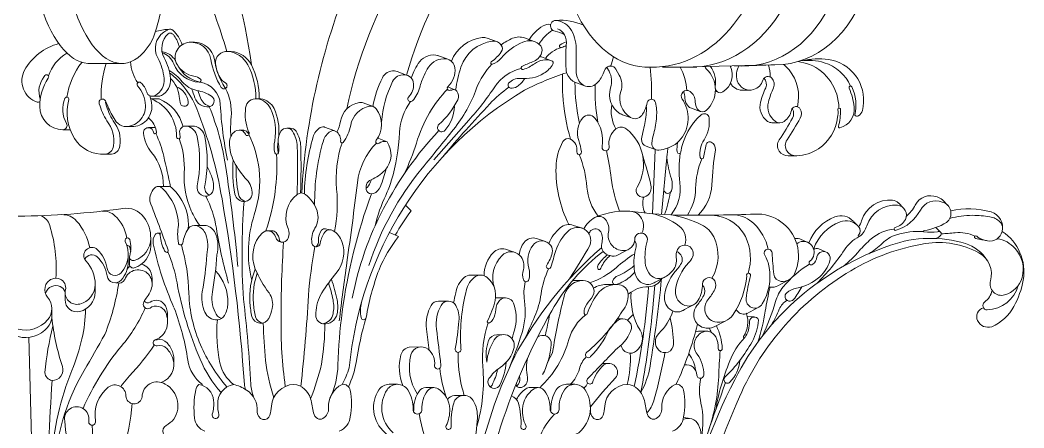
# Model space of a CAD drawing. Header units: millimetres. Extents: x 542654 to 551203, y 315718 to 321804.
# Drawn here: x 543267.9 to 543580.4, y 318039.3 to 318166.3 of the extents above; entities that cross this region are included whole.
import ezdxf

# ---------------------------------------------------------------- set-up
doc = ezdxf.new("R2010")
doc.units = ezdxf.units.MM
doc.layers.add('cad-block.com', color=250, linetype='Continuous')

msp = doc.modelspace()

# ---------------------------------------------------------------- linework, layer by layer
at = {"layer": 'cad-block.com', "color": 18, "lineweight": 15, "true_color": 0x000000}
for points in [[(543355.54, 318112.44, -0.085316), (543370.67, 318178.98, -0.058579), (543386.85, 318209.46, -0.066991), (543404.61, 318228.97, -0.040119), (543416.63, 318237.52, -0.167171), (543465.01, 318247.66, -0.006089), (543465.98, 318247.53, -0.006089)], [(543369.63, 318138.61, -0.088119), (543387.13, 318182.99, -0.134951), (543425.54, 318218.86, -0.138478), (543460.35, 318226.2, -0.934694)], [(543339.86, 318152.29, 0.077457), (543326.8, 318197.68, 0.151197), (543304.22, 318222.71, 0.172709)], [(543388.18, 318149.15, -0.08893), (543407.68, 318189.45, -0.152275), (543443.78, 318216.09, -6.807226)], [(543332.24, 318156.52, 0.029529), (543324.2, 318178.63, 0.074731), (543306.86, 318206.57, -363.288715)], [(543309.18, 318160.38, 0.060997), (543312.73, 318175.39, 0.060997)], [(543426.23, 318159.97, -0.124713), (543430.73, 318164.46, -0.175952), (543433.08, 318164.91, -0.175952)], [(543434.75, 318166.17, 0.286436), (543433.18, 318165.17, 0.497185), (543434.43, 318162.76, -0.092795), (543437.33, 318161.69, 6.529241)], [(543434.75, 318166.17, -0.129309), (543443.25, 318164.63, -0.598447)], [(543471.78, 318127.53, -0.1069), (543466.78, 318125.78, -0.487914), (543464.58, 318127.98, -0.032986), (543465.14, 318130.92, 0.043044), (543466.03, 318136.14, 0.07646), (543465.71, 318140.59, 0.798654), (543463.16, 318140.59, -0.050083), (543462.32, 318138.09, -0.060853), (543461.4, 318136.57, -0.37667), (543457.95, 318135.92, -0.351961), (543454.92, 318144.02, 0.211288), (543454.42, 318149.15), (543453.38, 318150.99, 0.584007), (543450.07, 318150.99, 0.033602), (543449.16, 318149.08, -0.137329), (543446.97, 318146.22, -0.334503), (543442.97, 318146.22, -0.222423), (543441.04, 318149.87, -0.02488), (543441.04, 318156.59, 0.140606), (543439.53, 318163.03, 0.244646), (543434.75, 318166.17)], [(543294.88, 318134.86, -0.062288), (543292.52, 318140.22, -0.922364), (543294.43, 318141.14, -0.006266), (543295.39, 318138.89, 0.043944), (543297.81, 318134.59, 0.13037), (543300.26, 318133.1, 0.445547), (543306.89, 318139.72, 0.164866), (543304.46, 318145.82, -0.924034), (543305.42, 318146.78, -0.148965), (543307.29, 318143.85, 0.484015), (543309.87, 318142.77, 0.296349), (543312.67, 318148.03, 0.104047), (543310.72, 318154.47, -0.383526), (543312.61, 318162.51, -0.033281), (543313.99, 318163.34, -0.033281)], [(543313.99, 318163.34, 0.066761), (543309.99, 318162.69, 3.105386)], [(543310.79, 318142.56, 0.157436), (543311.87, 318142.77, 0.296349), (543314.67, 318148.03, 0.104047), (543312.72, 318154.47, -0.347929), (543314, 318162.03, -0.347929)], [(543315.47, 318163.06, 0.293918), (543313.99, 318163.34, 1.516424)], [(543314, 318162.03, -0.307565), (543315.22, 318162.02, -0.091107), (543315.88, 318161.37, -0.08859), (543317.46, 318157.89, -3.647656)], [(543318.32, 318158.6, 0.118091), (543315.47, 318163.06, 0.118091)], [(543429.43, 318158.78, -0.118387), (543433.65, 318163.11, -0.118387)], [(543437.93, 318158.39, 0.146479), (543437.33, 318161.69, 0.165812), (543435.24, 318163.49, -4.013776)], [(543294.88, 318134.86, -0.227192), (543296.89, 318127.09, -0.374718), (543294.32, 318124.52, -0.278076), (543284.79, 318129.41, -0.206564), (543283, 318141.5, 0.929847), (543281.83, 318141.91, 0.236971), (543282.3, 318134.12, -0.578623), (543281.16, 318132.15, -0.412699), (543273.97, 318139.34, -0.148366), (543276.64, 318148.2, 1.241806), (543275.39, 318148.69, 0.262445), (543274.13, 318141.64, -0.628921), (543273.18, 318140.69, -0.456633), (543269.23, 318150.68, -0.197725), (543279.89, 318158.95, -0.197725)], [(543341.27, 318141.8, 0.120441), (543338.79, 318152.29, 0.257469), (543332.55, 318156.5, 0.468396), (543328.72, 318152.67, 0.105747), (543330.02, 318148.48, 0.137498), (543331.82, 318146.68, -0.585031), (543331.82, 318144.99, -0.401345), (543330.51, 318145.32, -0.10053), (543327.27, 318154.04, 0.392349), (543320.54, 318159.35, 0.251975), (543316.72, 318156.88, 0.257043), (543316.72, 318152.47, 0.235272), (543322, 318148.81, -0.151981), (543324.04, 318147.84, -0.708926), (543323.63, 318146.89, -0.285621), (543315.7, 318152.65, 0.209437), (543312.09, 318156.16, 0.209437)], [(543331.87, 318145.02, -0.108229), (543331.58, 318145.32, -0.10053), (543328.34, 318154.04, 0.369374), (543322.11, 318159.37, 0.369374)], [(543402.15, 318153.45), (543402.15, 318153.45, -0.27637), (543411.76, 318160.85, -0.133456), (543413.28, 318160.63, -0.133456)], [(543403.46, 318144.45, -0.045873), (543405.13, 318151.64, -0.291406), (543414.96, 318159.67, -0.271752), (543417.68, 318158.48, -0.324178), (543417.68, 318156.35, -0.079377), (543414.55, 318153.23, 0.868678), (543414.92, 318152.53, 0.130466), (543417.64, 318154.41, -0.115298), (543424.42, 318159.41, -0.271694), (543429.43, 318158.78, -0.318681), (543430.26, 318156.07, -0.237897), (543427.42, 318153.23, 0.044865), (543424.11, 318151.8, 0.897432), (543424.49, 318150.9, 0.091106), (543428.07, 318152.69, -0.241771), (543433.37, 318153.6, -0.485609), (543433.77, 318152.54, -0.122648), (543430.92, 318149.69, -0.163506), (543423.66, 318148.09, 0.25342), (543419.98, 318146.58, 0.594264), (543420.58, 318145.1, 0.168014), (543422.59, 318145.56, 0.131114), (543424.9, 318148.02)], [(543417.63, 318158.54, -0.056112), (543421.22, 318160.59, -0.192959), (543424.93, 318160.69, -0.192959)], [(543437.9, 318159.44, 0.056553), (543436.05, 318158.58, 0.886912), (543436.44, 318157.72, 0.058194), (543437.93, 318158.39, -0.009605), (543437.93, 318158.39)], [(543276.68, 318148.89, -0.175321), (543282.43, 318156, -0.175321)], [(543316.27, 318153.63, 0.212119), (543312.03, 318156.47, 0.212119)], [(543342.34, 318141.8, 0.120441), (543339.86, 318152.29, 0.257469), (543333.63, 318156.5, 0.022678), (543333.31, 318156.52, 0.022678)], [(543436.3, 318157.7, 0.166751), (543431.42, 318154.32, -2.49529)], [(543440.62, 318146.94, -0.072793), (543439.77, 318147.41, -0.222423), (543437.84, 318151.05, -0.02488), (543437.84, 318157.78, 0.025853), (543437.93, 318158.39, 0.025853)], [(543282.4, 318142.28, -0.124616), (543287.06, 318153.1, -0.124616)], [(543293.05, 318141.56, -0.084056), (543294.7, 318152.77, -0.084056)], [(543304.49, 318146.75, -0.120863), (543302.2, 318153.27, 5.961324)], [(543323.96, 318146.97, -0.257531), (543316.87, 318152.44, -0.257531)], [(543414.79, 318152.5, 0.109377), (543410.02, 318145.02, -0.08149), (543402.83, 318132.25, -0.003091), (543393.06, 318120.19, 0.093576), (543376.48, 318089.9, 1.376333)], [(543380.4, 318134.51, -0.095974), (543383.85, 318147.12, -0.305759), (543387.59, 318149.25, -0.371117), (543390.38, 318146.47, -0.220756), (543388.81, 318142.32, 1.009055), (543390, 318141.13, 0.133656), (543392.32, 318145.29, -0.046542), (543393.64, 318149.04, -0.03358), (543395.01, 318151.56, -0.287928), (543400.49, 318154.17, -0.347898), (543403.23, 318151.43, -0.238944), (543401.04, 318145.49, 0.728596), (543401.57, 318144.36, 0.036748), (543402.54, 318144.56, -0.294375), (543403.8, 318144.17, -0.297326), (543404.13, 318141.45, -0.097156), (543398.28, 318133.78, 1.061858), (543400.13, 318131.92, 0.174963), (543403.09, 318139.34, 0.174963)], [(543389.64, 318148.22, -0.025192), (543390.44, 318150.22, -0.03358), (543391.82, 318152.74, -0.287928), (543397.3, 318155.36, -0.070535), (543398.14, 318155.13, -0.070535)], [(543429.68, 318154.92, -0.021651), (543430.18, 318154.78, -0.01291), (543430.21, 318154.77, -0.01291)], [(543451.73, 318151.96, 0.071148), (543452.58, 318154.88, 9.527404)], [(543509.88, 318139.3, 0.237725), (543507.3, 318150.75, 0.045453), (543505.64, 318152.44, 0.045453)], [(543513.66, 318152.48, 0.030466), (543510.08, 318153.34, 0.030466)], [(543518.26, 318153, 0.101222), (543510.86, 318153.59, 16.303121)], [(543520.66, 318153.78, 0.098331), (543512.29, 318153.8, 3.430852)], [(543522.79, 318138.84, 0.301292), (543513.66, 318152.48, 1.501105)], [(543526.46, 318145.73, 0.214264), (543518.26, 318153, 1.36075)], [(543522.4, 318136.03, 0.083719), (543522.48, 318138.36, -1.143059), (543523.36, 318138.36, -0.058498), (543522.67, 318133.12, 0.568453), (543523.07, 318132.72, 0.374676), (543527.57, 318139.22, 0.072529), (543526.03, 318145.09, -0.984131), (543526.87, 318145.46, -0.166181), (543527.79, 318136.68, 0.417336), (543528.93, 318136.45, 0.183148), (543530.11, 318138.12, 0.42009), (543520.66, 318153.78, 2.388037)], [(543314.24, 318150.6, -0.083046), (543318.36, 318147.06, 0.173743), (543322.93, 318144.37, -0.097074), (543327.47, 318142.55, -0.711167), (543326.67, 318139.29, -0.342134), (543322.29, 318142.07, 0.00686), (543321.23, 318144.9)], [(543337.69, 318052.89, 0.026612), (543330.73, 318110.61, 0.049635), (543322.9, 318138.67, 0.1143), (543315.46, 318149, 0.029602), (543314.4, 318149.87, 0.029602)], [(543370.36, 318058.04, -0.239744), (543424.95, 318144.46, -0.039699), (543438.05, 318149.87, -0.074944)], [(543377.69, 318139.38, -0.06871), (543380.66, 318148.3, -0.305759), (543384.4, 318150.44, -0.071069), (543385.23, 318150.25, -0.071069)], [(543423.89, 318151.18, 0.190873), (543415.68, 318145.53, -0.033884), (543407.58, 318135.06, 0), (543396.64, 318122.74, 13.432039)], [(543439.25, 318129.19, -0.056011), (543436.82, 318143.04, -0.028257), (543436.79, 318149.46, -3.83741)], [(543455.43, 318136.82, -0.069277), (543454.75, 318137.11, -0.351961), (543451.73, 318145.21, 0.211288), (543451.23, 318150.33), (543450.54, 318151.54)], [(543464.44, 318141.61, 0.043663), (543464.03, 318151.64, 3.744583)], [(543471.78, 318127.53, 0.332505), (543475.19, 318139.46, 0.059601), (543474.04, 318141.64, -0.831925), (543476.46, 318144.05, -0.255383), (543478.08, 318140.84, 0.218686), (543479.24, 318138.09, 0.388659), (543481.48, 318138.09, 0.440238), (543481.48, 318151.13, -0.153256), (543481.08, 318151.82, -0.153256)], [(543475.47, 318144.36, 0.106292), (543473.37, 318151.63, 1.818637)], [(543482.78, 318151.86, -0.201236), (543484.31, 318145.49, 0.642627), (543486.69, 318143.9, 0.392901), (543488.93, 318152.02)], [(543489.09, 318151.69, -0.015468), (543489.26, 318152.03, -0.015468)], [(543522.4, 318136.03, -0.225866), (543516.46, 318126.24, -0.132274), (543509.67, 318124, -0.261655), (543506.66, 318125.48, -0.310541), (543506.66, 318129.03, 0.026171), (543510.78, 318135.77, 0.25403), (543510.78, 318138.58, 0.70093), (543508.01, 318138.16, -0.194292), (543505.76, 318134.74, -0.311822), (543503.03, 318134.74, -0.318798), (543500.85, 318140.74, -0.038056), (543502.45, 318145.19, 0.305694), (543501.92, 318148.2, 0.5733), (543499.15, 318147.53, -0.251286), (543496.25, 318144.64, -0.414866), (543491.18, 318147.36, -0.205128), (543491.72, 318152.09, -0.205128)], [(543501.39, 318148.57, 0.080332), (543500.88, 318152.32, -1.600389)], [(543314.66, 318148.11, -0.172334), (543317.43, 318142.52), (543317.67, 318140.58, 0.346083), (543318.83, 318139.42, 0.485793), (543320.22, 318140.81, 0.278844), (543316.56, 318145.5)], [(543323.96, 318146.97, -0.349978), (543330.19, 318140.02, 0.035633), (543332.42, 318122.63, 0.81846)], [(543440.62, 318146.94, 0.04832), (543441.99, 318134.07, -3.335535)], [(543446.97, 318146.22, 0.052817), (543447.74, 318134.44, 0.846108)], [(543492.65, 318144.46), (543492.65, 318144.46, -0.275429), (543489.07, 318146.6, -0.275429)], [(543501.97, 318134.32, -0.152295), (543500.61, 318134.74, -0.318798), (543498.42, 318140.74, -0.038056), (543500.02, 318145.19, 0.305694), (543499.49, 318148.2)], [(543327.08, 318139.38, -0.255575), (543324.03, 318142.07, 0.00544), (543323.2, 318144.31, 0.00544)], [(543331.82, 318144.99, -0.143837), (543333.57, 318136.09, 0.038592), (543333.48, 318130.08, -0.219367)], [(543400.89, 318144.73, 0.061896), (543395.36, 318137.4, 0.055436), (543391.24, 318127.98, -0.036041), (543387.48, 318118.39, -1.355104)], [(543420.03, 318145.38, 0.047086), (543414.09, 318140.16, 0.014242), (543399.47, 318123.72, -0.010849)], [(543474.4, 318143.99, -0.13737), (543474.89, 318142.02, 0.218686), (543476.05, 318139.27, 0.097294), (543476.59, 318138.94)], [(543296.87, 318134.86, -0.062288), (543294.51, 318140.22, -0.180662), (543294.51, 318140.97, -0.180662)], [(543302.59, 318133.09, 0.429791), (543308.89, 318139.72, 0.07501), (543308.27, 318142.71, 0.07501)], [(543308.57, 318141.75, -0.030199), (543308.75, 318141.71, -0.310048), (543316.59, 318129.96, 1.041298), (543317.75, 318129.93), (543317.75, 318129.93, -0.100222), (543317.57, 318131.07, -0.526277), (543319.75, 318133.25, -0.310378), (543322.99, 318130.01, -0.099962), (543322.99, 318114.66, 0.526277), (543326.13, 318111.51, 0.310378), (543327.95, 318113.33, 0.136719), (543327.6, 318117.35, 0.030632), (543326.09, 318120.71)], [(543310.7, 318141.77, -0.069608), (543311.12, 318141.71, -0.24171), (543318.6, 318133.1)], [(543354.09, 318111.99, 0.016383), (543354.18, 318126.89, 0.138745), (543352.69, 318131.66, 0.54169), (543349.09, 318131.66, 0.191704), (543348.28, 318127.63, -0.090098), (543348.28, 318124.99, -0.834698), (543347.14, 318124.99, -0.090098), (543347.14, 318128.67, 0.154238), (543345.86, 318138.69, 0.255994), (543341.71, 318141.77, 0.420342), (543338.09, 318138.96, 0.126604), (543339.01, 318131.46, -0.838806), (543338.3, 318130.37, 0.068991), (543337.27, 318131.64, 0.326625), (543334.8, 318131.64, 0.242631), (543333.03, 318128.09, 0.113862), (543334.47, 318122.18, 0.07489), (543338.44, 318116.57, -0.208429), (543340.08, 318112.12, -0.381367), (543337.76, 318109.8, -0.372913), (543334.75, 318112.12, -0.074997), (543334.22, 318122.7, 47.507584)], [(543348.41, 318130.17, 0.131234), (543346.94, 318138.69, 0.255994), (543342.78, 318141.77, 0.033995), (543342.34, 318141.8)], [(543366.51, 318131.38, 0.070185), (543367.61, 318134.75, -0.313854), (543373.49, 318140.63, -0.136223), (543374.63, 318140.52)], [(543389.4, 318140.88, 0.14831), (543386.01, 318131.3, -0.061444), (543383.45, 318116.25, -0.038127), (543381.7, 318111.71, 0.054927), (543378.45, 318102.35, 9.266412)], [(543453.38, 318132.42, -0.177225), (543452.1, 318139.96, 11.386361)], [(543326.77, 318139.3, -0.059187), (543331.83, 318120.97, -0.014813), (543335.68, 318089.54, -3.736823)], [(543359.57, 318108.61, -0.074759), (543362.29, 318128.72, -0.184582), (543364.5, 318131.62, -0.285791), (543366.17, 318131.62, -0.293131), (543367.65, 318128.51, 0.769799), (543368.47, 318128.18, 0.117217), (543370.81, 318133.57, -0.313854), (543376.69, 318139.44, -0.277597), (543378.74, 318138.66, -0.345232), (543378.74, 318128.84, 0.886167), (543379.65, 318127.93, -0.245635), (543382.11, 318128.38, -0.3525), (543381.49, 318119.59, -0.107462), (543377.14, 318116.55, 0.431093), (543375.82, 318113.06, 0.390077), (543377.86, 318112.26, 0.211023), (543380.06, 318114.46, 0.030649), (543381.81, 318119.95, 4.210327)], [(543462.79, 318127.03, -0.367681), (543461.38, 318129.16, -0.032986), (543461.95, 318132.11, 0.043044), (543462.83, 318137.33, 0.038175), (543462.85, 318139.56, 0.038175)], [(543478.95, 318105.52, 0.188883), (543483.24, 318114.95, -0.023683), (543484.35, 318125.92, 0.342578), (543483.02, 318128.28, 0.462894), (543481.48, 318127.5, 0.019309), (543480.69, 318123.54, -0.853204), (543479.63, 318123.54, -0.187607), (543480.82, 318129.03, 0.180973), (543482.38, 318135.83, 0.599333), (543479.88, 318136.76, 0.178638), (543473.64, 318125.23, -0.866899), (543472.46, 318125.23, -0.104569), (543472.66, 318128.27, -29.551117)], [(543507.05, 318124, -0.246996), (543504.23, 318125.48, -0.310541), (543504.23, 318129.03, 0.026171), (543508.36, 318135.77, 0.25403), (543508.36, 318138.58, 0.030707), (543508.26, 318138.73, 0.030707)], [(543296.87, 318134.86, -0.227192), (543298.88, 318127.09, -0.374718), (543296.31, 318124.52, -0.029704), (543295.08, 318124.51, -0.029704)], [(543312.46, 318114.47, 0.178868), (543308.8, 318125.09, -0.14518), (543306.29, 318131.07, -0.479421), (543307.99, 318132.77, -0.35188), (543309.38, 318131.38, 0.35188), (543309.86, 318130.9, 0.479421), (543310.32, 318131.36, 0.172321), (543308.47, 318135.2, -0.017305), (543307.83, 318135.88, -0.017305)], [(543438.74, 318102.65, -0.125904), (543434.73, 318120.51, -0.118346), (543436.9, 318128.5, -0.412718), (543439.25, 318129.19, -0.315105), (543441.22, 318125.27, 1.157598), (543442.66, 318125.27, 0.046289), (543441.8, 318128.83, -0.258388), (543443.02, 318135.77, -0.477037), (543446.82, 318135.77, -0.218821), (543449.07, 318126.94, 1.19976), (543451.29, 318126.94, -0.279958), (543453.38, 318132.42, -0.342548), (543456.6, 318132.42, -0.380371), (543459.97, 318114.3, 0.782962), (543462.85, 318111.42, 0.328446), (543464.3, 318114.91, 0.017164), (543461.73, 318124, -0.156442)], [(543310.09, 318130.94, -0.061416), (543312.6, 318123.86, -0.000617), (543314.71, 318114.33, 0.485446)], [(543321.78, 318133.28, -0.045906), (543322.12, 318133.25, -0.310378), (543325.36, 318130.01, -0.099962), (543325.36, 318114.66, 0.33465), (543326.81, 318111.75)], [(543339.16, 318130.7, 0.052552), (543338.34, 318131.64, 0.148111), (543337.19, 318132.04)], [(543339.11, 318130.61, -0.086198), (543342.26, 318119.86, -0.110032), (543340.76, 318105.7, 0.138083), (543339.98, 318085.28, 0.979734)], [(543355.18, 318112.42, 0.015876), (543355.25, 318126.89, 0.138745), (543353.77, 318131.66, 0.253447), (543351.97, 318132.63, 0.253447)], [(543356.38, 318112.21, -0.065871), (543359.1, 318129.9, -0.184582), (543361.3, 318132.81, -0.269747), (543362.89, 318132.86, -0.269747)], [(543398.22, 318131.86, 0.066711), (543381.05, 318107.66, 0.073968), (543371.29, 318079.75, -90406997043.419601)], [(543317.4, 318129.39, -0.099644), (543318.96, 318118.72, 0.117905), (543321.13, 318106.91, 0.056652), (543323.79, 318102.36, 0.500747)], [(543348.25, 318124.87, -0.05435), (543348.21, 318124.99, -0.087669), (543348.19, 318128.58, -0.087669)], [(543368.1, 318128, 0.103658), (543366.42, 318113.66, -0.069479), (543365.77, 318100.45, 10.594011)], [(543378.8, 318127.98, 0.165164), (543372.87, 318115.59, -0.005985), (543369.61, 318090.84, 0.00611), (543367.23, 318072.65, 1.125896)], [(543347.71, 318124.52, -0.045697), (543347.26, 318112.84, -0.053692), (543344.38, 318100.62, -0.3323)], [(543441.94, 318124.44, -0.078221), (543444.36, 318114.28, 0.14645), (543447.86, 318105.25, 1.134044)], [(543450.4, 318125.63, -0.0245), (543451.93, 318117.03, 0.060271), (543454.53, 318106.75, -4.724477)], [(543467.59, 318105.8), (543469.37, 318124.63, -0.007432), (543469.57, 318126.46)], [(543473.41, 318124.84, 0.069815), (543473.32, 318115.66, -0.202849), (543470.54, 318105.65, -14.008654)], [(543469.27, 318123.51, 0.049441), (543470.66, 318116.85, -0.153899), (543470.66, 318113.16, -0.80838), (543468.31, 318113.38, 4.499582)], [(543480.16, 318123.09, 0.097343), (543478.21, 318113.87, -0.141512), (543475.66, 318105.54, 1.845382)], [(543338.12, 318109.85, -0.304278), (543335.82, 318112.12, -0.062286), (543335.16, 318120.91)], [(543375.58, 318113.95, 0.141113), (543376.86, 318115.64, 0.005337), (543377.22, 318116.58)], [(543325.98, 318093.23, 0.146088), (543325.64, 318099.57, 0.225279), (543323, 318102.22, 0.344773), (543320.2, 318101.29, 0.108107), (543318.49, 318096.86, -0.856543), (543317.13, 318096.86, -0.077271), (543317.13, 318102.44, 0.210709), (543312.07, 318113.92, 0.455022), (543309.66, 318113.92, 0.187623), (543308.21, 318109.91, -0.005794), (543313.96, 318094.65, -0.738467), (543313.32, 318094.01, -0.150439), (543312.86, 318094.48, -0.106869), (543311.51, 318099.27, 0.378973), (543310.81, 318099.97, 0.24996), (543310, 318099.6, 0.218187), (543309.33, 318096.64, 0.053292), (543315.76, 318076.84, 0.053292)], [(543320.15, 318101.04, -0.019468), (543320.31, 318102.44, 0.210709), (543315.25, 318113.92, 0.216816), (543314.05, 318114.47)], [(543359.97, 318075.1, -0.137242), (543361.83, 318081.38, -0.034403), (543366.3, 318087.53, 0.265762), (543368.07, 318097.32, 0.164833), (543365.39, 318100.71, 0.397096), (543362.75, 318100.23, 0.119737), (543361.31, 318096.8, -0.852937), (543358.72, 318096.8, -0.18171), (543359.68, 318101.52, 0.224639), (543360.32, 318106.88, 0.145983), (543356.72, 318111.99, 0.346815), (543354.09, 318111.99, 0.33617), (543351.32, 318101.35, -0.19963), (543351.32, 318098.38, -0.520542), (543348.1, 318097.67, -0.141508), (543347.51, 318098.63, 0.266002), (543345.53, 318100.61, 0.264051), (543343.38, 318100.06, 0.311571), (543341.1, 318088.79, 0.057536), (543345.36, 318081.33, -0.219029), (543346.36, 318076.51, -0.286121)], [(543377.28, 318112.15, 0.056839), (543368.15, 318075.43, 0.024171), (543366.8, 318059.01, 19.530146)], [(543470.27, 318112.58, -0.053188), (543468.55, 318105.74, -1.186471)], [(543325.64, 318111.47, -0.084277), (543328.98, 318101.48, 0.032772), (543332.79, 318084.42, 0.748691)], [(543337.6, 318109.79, 0.035443), (543337.41, 318079.38, -0.01774), (543339.67, 318052.89, -9.459672)], [(543461.99, 318111.13, 0.188766), (543462.44, 318106.24, 1.385581)], [(543514.98, 318095.13, -0.21938), (543523.17, 318103.46, -0.315125), (543528.92, 318102, -0.371439), (543528.92, 318099.37, 0.928508), (543529.33, 318098.96, 0.140609), (543531.49, 318102.25, -0.356431), (543541.09, 318108.61, -0.52855), (543543.5, 318104.19, -0.220383), (543540.38, 318101.75, 1.038804), (543540.63, 318100.83, 0.196813), (543548.18, 318107.12, -0.380836), (543554.97, 318109.64, -0.629754), (543556.29, 318103.26, -0.099669), (543549.33, 318100.76, 0.864655), (543549.33, 318100.31, 0.041509), (543553.48, 318100.32, -0.902677), (543554.52, 318099.28, -0.245527), (543552.65, 318098.3, -0.30405)], [(543528.98, 318101.93, 0.074691), (543529.9, 318103.83, -0.356431), (543539.5, 318110.2, -0.173464), (543541.35, 318109.32)], [(543543.8, 318105.13, 0.088163), (543546.59, 318108.71, -0.380836), (543553.38, 318111.22, -0.137175), (543555.07, 318110.27)], [(543267.26, 318070.06, 0.282827), (543276.42, 318072.93, 0.374353), (543276.42, 318079.98, -0.507507), (543277.71, 318085.68, -0.207223), (543280.32, 318085.68, -0.365299), (543281.97, 318082.36, 0.562132), (543286.44, 318077.88, 0.344516), (543291.23, 318083.94, 0.19005), (543288.36, 318091.31, -0.961735), (543291.9, 318094.84, -0.173614), (543294.94, 318088.99, 0.63933), (543299.33, 318087.65, 0.308043), (543300.62, 318097.39, -1.085661), (543301.98, 318097.94, -0.151976), (543301.98, 318092.89, 0.604226), (543303.42, 318091.45, 0.32338), (543308.53, 318098.27, 0.167014), (543306.37, 318104.95, 0.273622), (543299.87, 318107.64, -0.034168), (543267.26, 318105.25, 417.913606)], [(543289.52, 318095.41, 0.129004), (543285.47, 318103.71, 0.229713), (543280.87, 318105.71, 0.95833)], [(543301.08, 318098.43, 0.16547), (543297.37, 318105.39, 0.205283), (543293.45, 318106.82, 0.944795)], [(543387.83, 318108.64), (543389.59, 318106.88, 0.029207), (543384.69, 318099.33, 0.029207)], [(543494.13, 318086.58, -1.447713), (543495.26, 318086.69, 0.039558), (543493.94, 318079.6, 0.32735), (543495.56, 318076.83, 0.375373), (543498.96, 318077.91, 0.18087), (543501.1, 318089.29, 0.087292), (543499.71, 318093.13, -1.262313), (543501.99, 318093.81, 0.013673), (543502.56, 318087.19, 0.349511), (543504.79, 318084.95, 0.319753), (543508.96, 318087.26, 0.186707), (543509.68, 318096.64, 0.342599), (543496.66, 318105.9, -0.013297), (543474.23, 318105.55, -0.030126), (543459.34, 318106.61, 0.138229), (543446.81, 318104.81, 0.650191)], [(543461.47, 318099.96, 0.273815), (543461.04, 318105.05, 0.198568), (543458.38, 318106.72, 0.681231)], [(543474.86, 318096.22, 0.321451), (543473.03, 318102.14, 0.105939), (543464.74, 318106.02, 1.257058)], [(543483.24, 318085.94, 0.256781), (543483.83, 318098.78, 0.165902), (543480.08, 318102.53, 0.070554), (543470.54, 318105.65, 1.192123)], [(543494.54, 318087.43, 0.193113), (543493.69, 318098.87, 0.207998), (543486.53, 318104.96, 0.05913), (543483.24, 318105.54, 0.84443)], [(543500.77, 318094.96, 0.153307), (543496.31, 318102.96, 0.164842), (543490.39, 318105.68, 1.258764)], [(543557.64, 318106.87, -0.132128), (543570.2, 318106.54, -0.403691), (543573.64, 318100.46, -0.394165), (543569.1, 318097.56, -0.016545), (543567.85, 318097.83, -0.016545)], [(543279.01, 318085.95, 0.092132), (543277.07, 318102.36, 0.21196), (543274.41, 318105.39, 1.564817)], [(543432.49, 318096.77, -0.111314), (543436.02, 318101.62, -0.276508), (543440.19, 318102.38, -0.276508)], [(543494.13, 318086.58, -0.125042), (543489.9, 318074.61, -0.317385), (543484.13, 318072.39, -0.275802), (543481.17, 318075.36, -0.235152), (543482.02, 318079.23, 0.040328), (543484.17, 318082.41, 0.263574), (543484.17, 318085.08, 0.765179), (543480.36, 318084.11, -0.123802), (543479.02, 318079.07, -0.418236), (543474.22, 318077.73, -0.310417), (543471.96, 318082.42, -0.151712), (543476.05, 318090.79, 0.075209), (543477.21, 318092.46, 0.977377), (543472.57, 318094.86, 0.169409), (543472.15, 318092.36, -0.216289), (543471.1, 318088.31, -0.112853), (543468.37, 318086.18, -0.378188), (543463.58, 318087.58, -0.118979), (543462.51, 318090.72, -0.088885), (543463.1, 318097.5, 1.137779), (543459.23, 318098.02, -0.410298), (543455.72, 318094.52, -0.482326), (543451.08, 318100.27, 0.235409), (543450.1, 318104.24, 0.361945), (543446.81, 318104.81, 0.137697), (543443.35, 318101.27, 2.620614)], [(543513.46, 318096.91, -0.215591), (543521.58, 318105.05, -0.308368), (543527.25, 318103.68, -0.308368)], [(543557.35, 318104.56, -0.064734), (543564.42, 318105.5, -0.043451), (543569.84, 318105.04, -0.153472), (543572.93, 318103.45, -0.190721), (543573.79, 318101.42, -0.853235)], [(543329.16, 318093.23, 0.146088), (543328.82, 318099.57, 0.225279), (543326.18, 318102.22, 0.085769), (543325.38, 318102.36, 0.085769)], [(543344.94, 318100.69), (543346.32, 318100.69, -0.214726), (543347.54, 318100.14, -0.156821), (543348.61, 318097.71, 0.472393), (543349.46, 318097.14, -11.97404)], [(543364.32, 318101.03), (543362.97, 318101.3, 0.281931), (543361.72, 318100.83, 0.18825), (543360.77, 318097.73, -0.218286), (543360.02, 318095.69, -1.00155)], [(543382.88, 318100.17), (543385.67, 318098.88, -1.061705)], [(543415.53, 318082.91, -0.281842), (543417.92, 318093.01, -0.416008), (543423.46, 318093.01, -0.276211), (543424.56, 318088.55, 0.148902), (543424.56, 318085.43, 0.740793), (543426.24, 318085.43, 0.148902), (543426.24, 318089.07, -0.23743), (543427.46, 318096.14, -0.50418), (543433.08, 318096.14, -0.223714), (543433.55, 318093.81, -0.088712), (543431.84, 318089.99, 1.173646), (543433.14, 318089.38, -0.006184), (543434.69, 318094.54, -0.137742), (543438.71, 318100.73, -0.764024), (543445.35, 318096.33, -0.401173)], [(543454.05, 318093.16, -0.249167), (543451.56, 318092.95, -0.446678), (543448.95, 318096.76, 0.189803), (543448.69, 318100.37, 0.444328), (543445.6, 318100.74, 0.032824), (543444.9, 318099.85, 0.032824)], [(543540.02, 318101.16, 0.158378), (543532.89, 318098.17, 0.037368), (543529.14, 318094.43, -0.045203), (543524.16, 318089.6, -1.24171)], [(543549.15, 318100.44, 0.096), (543540.71, 318099.44, 0.118048), (543536.33, 318096.78, -0.06467), (543532.1, 318093.56, 15.325898)], [(543565.13, 318098.99, 0.14271), (543559.01, 318100.06, -0.019281), (543554.69, 318099.75, 59.038108)], [(543570.41, 318070.82, 0.165341), (543577.32, 318077.15, 0.081974), (543580.2, 318085.32, 0.300319), (543573.64, 318100.46, 1.718302)], [(543318.08, 318096.33, -0.062684), (543320.43, 318081.2, 0.096937), (543324.05, 318065.15, 0.072265), (543332.24, 318052.07, -5.849524)], [(543349.89, 318097.19, 0.017612), (543349.13, 318073.49, 0.04096), (543350.44, 318052.24, 2.217556)], [(543385.67, 318098.88, 0.068659), (543379.63, 318088.57, -65.188761)], [(543423.25, 318093.2, -0.131593), (543424.77, 318097.04, -0.324623), (543428.68, 318098.28, -0.324623)], [(543438.96, 318085.77, 0.016607), (543445.35, 318096.33)], [(543465.64, 318084.72, -0.025929), (543464.93, 318084.34, -0.378188), (543460.14, 318085.73, -0.118979), (543459.07, 318088.88, -0.088885), (543459.66, 318095.66, 0.261924), (543459.19, 318097.53, 0.261924)], [(543470.53, 317966.58, -0.080287), (543491.85, 318049.04, -0.156435), (543526.48, 318088.25, -0.094056), (543549.72, 318096.71, -0.168485), (543566.42, 318093.81, -0.34982), (543570.01, 318085.12, 0.590322), (543574.42, 318080.72, 0.257607), (543579.86, 318086.16, 0.266918), (543577.66, 318095.16, 5.18428)], [(543569.01, 318091.45, 0.180824), (543562.21, 318096.69, 0.16203), (543538.89, 318096.17, 0.196072), (543490.38, 318054.35, 0.061932), (543474.19, 318009.77, 0.003807), (543472.33, 318001.32, 3.145949)], [(543509.68, 318096.64, -0.718797), (543514.99, 318093.26, -0.219038), (543513.82, 318091.3, 1.099717), (543514.68, 318090.29, 0.234225), (543515.92, 318092.53, -1.066502), (543520.01, 318091.35, -0.135261), (543516.84, 318086.37, -0.14063), (543509.64, 318082.85, 0.131989), (543506.57, 318081.42, 1.089196), (543508.67, 318079.31, 0.061121), (543511.22, 318083.22, 5.026389)], [(543509.04, 318098.32, -0.109918), (543511.11, 318098, -0.286112)], [(543529.16, 318098.89, 0.124663), (543524.55, 318094.75, -0.049924), (543515.92, 318084.29, -1.137692)], [(543567.85, 318097.83, -0.084902), (543565.72, 318098.99, 0.345846), (543565.13, 318098.99, 0.486054), (543565.13, 318098.53, 0.114955), (543565.83, 318098.2, 0.013817), (543567.85, 318097.83, -0.046088)], [(543572.11, 318098.23, -0.181794), (543577.66, 318095.16)], [(543287.98, 318091.85, -0.494267), (543291.9, 318092.53, -0.173614), (543294.94, 318086.68, 0.63933), (543299.33, 318085.34, 0.184409), (543301.55, 318091.16, 0.184409)], [(543301.13, 318096.13, -0.384152), (543301.98, 318095.63, -0.041342), (543302.29, 318094.26)], [(543301.93, 318090.24, 0.50559), (543303.42, 318089.14, 0.32338), (543308.53, 318095.96, 0.004522), (543308.54, 318096.15, 0.004522)], [(543313.87, 318094.1, -0.05511), (543316.73, 318084.51, 0.056638), (543323.89, 318060.75, 0.07848), (543330.44, 318050.34, -17.296046)], [(543325.98, 318093.23, -0.02686), (543324.58, 318081.69, 0.150944), (543325.38, 318075.33, 0.311192), (543329.28, 318072.98, 0.246169), (543331.46, 318074.3, 0.130107), (543332.58, 318078.12, 0.199221), (543328.7, 318088.22, 3.882084)], [(543329.16, 318093.23, -0.02686), (543327.76, 318081.69, 0.150944), (543328.56, 318075.33, 0.179989), (543330.53, 318073.35, 0.179989)], [(543359.63, 318095.75, 0.025231), (543357.64, 318080.51, -0.014902), (543355.26, 318052.24, 10.494715)], [(543388.66, 317822.16, 0.285243), (543407.19, 317853.27, -0.009206), (543407.19, 317954.78, -0.013196), (543409.03, 317995.88, -0.112999), (543433.41, 318075.74, -0.103267), (543449.4, 318094.27, -0.03261)], [(543412.34, 318086.69, -0.203668), (543415.23, 318093.91, -0.26494), (543418.95, 318094.94, -0.26494)], [(543421.56, 318061.06, -0.092599), (543448.92, 318095.42, 0.419231), (543448.92, 318095.42, 0.419231)], [(543459.22, 318093.54, 0.039693), (543453.44, 318089.19, -0.10246), (543445.22, 318084.48, -1.379027)], [(543450.71, 318093.19, 0.079786), (543447.85, 318090.07, 0.299892), (543447.85, 318088.78, 0.538589), (543448.48, 318088.78, 0.038015), (543449.04, 318089.77, -0.120693), (543451.56, 318092.95, 65.501912)], [(543474.71, 318076.19, -0.307832), (543470.78, 318075.89, -0.310417), (543468.53, 318080.58, -0.151712), (543472.62, 318088.95, 0.075209), (543473.77, 318090.62, 0.448308), (543472.3, 318094.23, 0.448308)], [(543514.98, 318094.9, -0.190915), (543516.54, 318095.05, -0.190915)], [(543308.99, 318085.82, 0.175226), (543307.85, 318088.98, 0.148268), (543305.62, 318090.27)], [(543513.69, 318090.32, 0.086021), (543505.48, 318083.21, 0.100422), (543503.07, 318078.63, -0.039521), (543498.94, 318067.81, 153.745048)], [(543311.79, 318053.44, 0.404941), (543315.43, 318060.84, 0.108864), (543313.6, 318063.98, 0.273028), (543310.49, 318064.91), (543310.49, 318064.91), (543310.49, 318064.91, -1.017526), (543310.14, 318066.82, 0.201335), (543313.27, 318069.79, 0.207166), (543313.12, 318075.44, 0.466882), (543308.31, 318076.62, -0.681454), (543306.26, 318078.15, -0.100621), (543307.15, 318079.72, 0.107819), (543308.96, 318083.42, 0.204463), (543307.85, 318087.14, 0.564623), (543300.44, 318085.56), (543300.44, 318085.56, -0.39555), (543297.8, 318084.52, -0.39555)], [(543302.09, 318089.66, 0.049492), (543301.22, 318088.79)], [(543346.36, 318076.51, -0.081511), (543345.28, 318073.43, -0.66773), (543340.05, 318073.93, -0.039829), (543339.43, 318078.15, -0.116897), (543341.1, 318088.79, -2.539267)], [(543343.3, 318071.97, -0.277727), (543341.12, 318073.93, -0.039829), (543340.5, 318078.15, -0.101859), (543341.68, 318087.49)], [(543379.63, 318088.57, 0.050133), (543375.62, 318073.67, -0.849586), (543374.02, 318073.67, -0.095121), (543374.15, 318078.35)], [(543391.55, 318049.86, -0.215134), (543389.55, 318062.06, -0.54123), (543394.88, 318063.81, -0.260801), (543396.92, 318058.77, 1.132892), (543398.89, 318058.77, -0.001476), (543397.51, 318070.11, -0.158403), (543398.97, 318077.48, -0.586556), (543403.49, 318077.48, -0.153026), (543404.51, 318072.59, -0.018108), (543403.35, 318063.91, 1.186249), (543405.14, 318063.91, -0.080464), (543406.63, 318081.34, -0.192959), (543409.24, 318086.15, -0.360566), (543413.29, 318086.15, -0.28114), (543415.75, 318078.98, -0.070401), (543413.39, 318072.69, 0.74775), (543414.06, 318072.02, 0.144328), (543415.1, 318073.06, 0.115506), (543415.95, 318076.17, -0.186061), (543417.18, 318079.03, -0.542068), (543421.48, 318078.17, -0.157962), (543421.98, 318070.64, -0.004332), (543421.05, 318067.07, -0.004332)], [(543402.85, 318078.24, -0.014514), (543403.53, 318081.34, -0.192959), (543406.14, 318086.15, -0.174776), (543408.16, 318086.88)], [(543432.44, 318088.85, 0.070793), (543430.08, 318081.03, -0.063635), (543428.06, 318073.94, -0.006921), (543425.04, 318067.16, -2.669737)], [(543459, 318089.75, -0.088417), (543453.97, 318086.71, 0.211926), (543452.41, 318085.15, 0.617815), (543453.48, 318083.97, 0.062625), (543455.83, 318084.97, 0.086629), (543459.25, 318087.84, 4.421994)], [(543298.57, 318084.38, -0.058257), (543294.23, 318068.42, -0.006295), (543287.84, 318057.25, 0.126523), (543278.46, 318024.66, 0), (543277.65, 317996.01, -1.706134)], [(543359.97, 318075.1, 0.445888), (543362.32, 318071.75, 0.390826), (543366.55, 318074.79, 0.101158), (543366.55, 318079.2, 0.033525), (543364.78, 318085.63, 1.880949)], [(543362.16, 318071.77, 0.31018), (543365.29, 318074.79, 0.101158), (543365.29, 318079.2, 0.027333), (543363.91, 318084.46, 0.027333)], [(543425.12, 318084.85, 0.08979), (543424.92, 318078.93, -0.112094), (543424.15, 318069, -0.022476), (543420.22, 318058.12, -11.080145)], [(543445.42, 318045.9, -0.021436), (543453.27, 318054.9, 0.856473), (543449.64, 318058.97, 0.136522), (543446.07, 318053.34, -1.132892), (543444.74, 318054.79, 0.001288), (543453.83, 318064.2, 0.158403), (543458.27, 318070.26, 0.60135), (543454.08, 318072.89, 0.082189), (543451.09, 318069.68, -0.094421), (543445.51, 318061.55, -1.186249), (543444.3, 318062.87, 0.082709), (543455.42, 318075.75, 0.192959), (543457.2, 318080.93, 0.360566), (543454.47, 318083.91, 0.28114), (543447.52, 318080.88, 0.070401), (543444.48, 318074.88, -0.74775), (543443.54, 318074.93, -0.144328), (543443.6, 318076.39, -0.115506), (543445.31, 318079.12, 0.186061), (543446.59, 318081.96, 0.440091), (543442.43, 318085.17, 0.335479), (543437.16, 318079.83, 0.026406), (543433.66, 318062.84, -0.007353), (543432.13, 318059.79)], [(543450.37, 318083.97, 0.145064), (543446.41, 318082.8, 0.145064)], [(543457.2, 318080.93, -0.180707), (543463.53, 318083.29, 0.280478), (543467.59, 318085.76, 2.741388)], [(543467.59, 318085.76, -0.013974), (543464.02, 318058.6, -0.089974), (543461.15, 318050.42, 0.762391)], [(543461.15, 318050.42, 0.023719), (543464.74, 318075.58), (543465.51, 318083.74)], [(543483.93, 318070.75, -0.154885), (543480.7, 318070.55, -0.275802), (543477.73, 318073.51, -0.235152), (543478.58, 318077.39, 0.040328), (543480.73, 318080.56, 0.263574), (543480.73, 318083.24, 0.076039), (543480.35, 318083.73)], [(543570.51, 318082.11, -0.190736), (543568.18, 318078.5, 0.742314), (543569, 318076.07, 0.328734), (543578.67, 318083.72, 32.181694)], [(543275.72, 318081.2, -0.212402), (543277.71, 318083.37, -0.207223), (543280.32, 318083.37, -0.204724), (543281.87, 318081.73, -0.204724)], [(543281.86, 318079.17, 0.486024), (543286.44, 318075.57, 0.344516), (543291.23, 318081.63, 0.014264), (543291.21, 318082.24, 0.014264)], [(543458.14, 318081.65, 0.153749), (543460.88, 318069.74, -0.386849), (543459.79, 318063.32, -0.597872), (543454.96, 318065.12, -0.286743)], [(543463.53, 318083.29, -0.034808), (543459.08, 318052.22, 4.139105)], [(543501.36, 318083.11, 0.01882), (543499.89, 318075.7, -0.037176), (543497.6, 318066.05, -9.462465)], [(543501.01, 318083.18, 0.034623), (543501.36, 318083.11, 0.155986), (543503.81, 318083.6)], [(543313.78, 318074.08, 0.11634), (543313.12, 318077.28, 0.466882), (543308.31, 318078.47, -0.378199), (543306.52, 318078.77)], [(543395.21, 318063.43, -0.00087), (543394.4, 318070.11, -0.158403), (543395.86, 318077.48, -0.271638), (543398.13, 318078.8, -0.271638)], [(543506.68, 318079.05, 0.163511), (543504.26, 318076.31, -0.030799), (543501.73, 318071.22, -3.739534)], [(543288.27, 318076.34, -0.051574), (543287.12, 318067.09, -0.040513), (543283.98, 318057.22, 0.0829), (543277.68, 318029.47, 1.059688)], [(543306.8, 318076.68, -0.077184), (543299.42, 318064.8, 0.070231), (543287.48, 318045.37, 2.70478)], [(543324.61, 318052.89, -0.199136), (543320.08, 318060.41, 0.052909), (543315.85, 318076.64, 9.122518)], [(543443.99, 318074.55, 0.165017), (543438.77, 318066.9, -0.137085), (543429.66, 318051.84, 4.10037)], [(543432.81, 318074.73, 0.010195), (543431.45, 318068.16, 0.010195)], [(543471.13, 318075.71, -0.11861), (543466.76, 318068.75, 0.420365), (543466.76, 318063.51, 0.663962), (543471.29, 318065.4, 0.063031), (543470.26, 318073.6, 2.781062)], [(543493.97, 318075.05, -0.008085), (543494.02, 318074.89, -0.227627), (543493.14, 318067.78, 0.805222), (543493.54, 318067.39, 0.141496), (543495, 318072.43, -0.848221), (543497.8, 318072.89, -0.109707), (543495.79, 318066.17, -0.072608), (543487.34, 318055.13, 1.013117), (543488.89, 318053.58, 0.17455), (543491.97, 318060.34)], [(543490.86, 318076.11, 0.15951), (543492.12, 318074.99, 0.169549), (543493.9, 318074.86)], [(543567.83, 318076.68, 0.470195), (543566, 318072.73, 0.375253), (543570.41, 318070.82)], [(543267.26, 318067.75, 0.282827), (543276.42, 318070.62, 0.155637), (543277.71, 318073.61, 0.155637)], [(543277.71, 318073.61, 0.048103), (543281.02, 318058.45, -0.508447), (543277.82, 318054.07, -0.344829), (543275.6, 318056.57, -0.041999), (543278.07, 318071.02, -10.380504)], [(543329.28, 318072.98, 0.075027), (543330.09, 318059.58, 0.177957), (543334.3, 318052.89, -2.935599)], [(543343.57, 318071.93, 0.023721), (543344.32, 318060.31, 0.04961), (543346.84, 318048.74, 1.758714)], [(543362.78, 318071.72, -0.034692), (543361.74, 318059.13, -0.031331), (543358.32, 318048.36, 1.884465)], [(543375.62, 318073.67, 0.038818), (543372.54, 318059.74, -0.058803), (543370.1, 318052.15, -2.71678)], [(543413.58, 318072.03, 0.103056), (543411.95, 318058.42, -0.094076), (543410.05, 318039.82, 0.507554)], [(543472.18, 318052.91, 0.046753), (543478.81, 318071.62, 3.624202)], [(543474.75, 318058.95, -0.447529), (543478.61, 318055.79, 0.958174), (543480.71, 318055.79, 0.176096), (543478.66, 318062.29, -0.463125), (543480.12, 318069.04, -0.420505), (543484.45, 318067.67, -0.132888), (543485.2, 318064.07, 1.061268), (543486.49, 318064.07, 0.094809), (543484.69, 318071.15)], [(543416.33, 318068.34, 0.258239), (543413.69, 318066.53, 0.11817), (543413.14, 318059.78)], [(543421.69, 318064.39, 0.007328), (543421.69, 318064.39, 0.835246), (543415.49, 318066.76, 0.110892), (543413.14, 318059.78, -39.533916)], [(543430.56, 318055.91, 0.099192), (543433.25, 318065.41, 0.646584), (543428.99, 318067.58, 0.5077)], [(543478.18, 318069.27, -0.07371), (543479.11, 318069.41)], [(543483.01, 318069.09, 0.018218), (543482.51, 318070.41, 0.018218)], [(543270.55, 318067.53), (543273.2, 317969.47, -0.014485), (543273.2, 317864.02, -0.101888), (543267.26, 317822.11, -2.282092)], [(543309.65, 318065.14, -0.043186), (543301.94, 318055.59, 0), (543299.3, 318052.46, 2.149874)], [(543315.72, 318061, 0.072709), (543315.43, 318062.69, 0.108864), (543313.6, 318065.83, 0.273028), (543310.49, 318066.76), (543310.49, 318066.76), (543310.49, 318066.76, -0.127152), (543310.01, 318066.78)], [(543493.38, 318067.35, 0.094934), (543488.83, 318060.17, 0.019078), (543486.12, 318052.44, 0.043984), (543484.55, 318045.16, -4485.658853)], [(543387.05, 318052.5, -0.163538), (543386.44, 318062.06, -0.285677), (543389.03, 318064.48, -0.285677)], [(543404.25, 318062.84, 0.071399), (543405.45, 318052.02, -0.006353), (543406.08, 318049.47, -3.496464)], [(543421.69, 318064.39, -0.189545), (543417.31, 318058.12, 0.099902), (543413.86, 318054.67, 1.055841), (543417.21, 318052.69, 0.099117), (543419.25, 318059.79, 2.934674)], [(543457.86, 318062.59, -0.071978), (543456.92, 318052.89, 19.311406)], [(543468.63, 318062.74, -0.026133), (543465.16, 318047.75, -0.118528), (543463.03, 318043.99, -1.753794)], [(543478.15, 318057.32, 0.136624), (543476.15, 318062.29, -0.010021), (543476.04, 318062.43, -0.010021)], [(543485.85, 318063.38, 0.009578), (543485.38, 318055.28, -0.074393), (543482.16, 318038.32, -3.041376)], [(543366.8, 318059.01, -0.115437), (543364.25, 318048.36, -95.705843)], [(543388.66, 317822.04, -0.326442), (543387.78, 317832.79, 0.273292), (543397.05, 317849.65, 0.033937), (543400.15, 317911.96, -0.031663), (543403.61, 317988.39, -0.030886), (543410.87, 318030.61, -0.055447), (543421.86, 318061.61, -0.016794), (543421.86, 318061.61, -0.016794)], [(543425.91, 318061.25, 0.102297), (543425.85, 318055.05, -0.334116), (543424.43, 318052.1, -0.242595), (543422.7, 318052.1, -0.435403), (543422.4, 318053.18, 0.280959)], [(543444.12, 318061.49, 0.114311), (543442, 318057.7, -0.116572), (543439.29, 318052.91, 4.878608)], [(543370.36, 318058.04, -0.05325), (543368.09, 318052.89, -1.727071)], [(543398.57, 318057.91, 0.062824), (543400.57, 318048.8, 3.388582)], [(543414.28, 318052.05, 0.107924), (543414.81, 318052.69, 0.068988), (543416.53, 318057.56)], [(543277.82, 318054.07, 0.012495), (543276.22, 318016.33, -0.002577), (543275.15, 317968.82, 1.028053)], [(543319.22, 318009.88, 0.437087), (543318.83, 318018.95, 0.335891), (543313.47, 318019.48, 0.054808), (543313.47, 318019.48, -0.906374), (543311.33, 318022.58, -0.121824), (543315.04, 318024.66, 0.324514), (543319.28, 318033.33, 0.478368), (543315.14, 318036.29, -0.760691), (543312.78, 318039.65, -0.02594), (543315.2, 318041.39, 0.479637), (543313.04, 318052.96, 0.584428), (543305.86, 318049.04, 0.21323), (543305.86, 318049.04, -0.933707), (543300.83, 318049.32, 0.62858), (543295.31, 318051.97, 0.275072), (543291.35, 318041.46, -1.194524), (543289.23, 318041.46, 1.194524), (543281.75, 318041.46, 0.011676), (543284.53, 318019.92, -1.294006), (543279.74, 318019.92, -0.154508), (543282.78, 318027.36, -6.728765)], [(543325.33, 318038.32, -0.280177), (543322.18, 318042.4, -0.076346), (543322.53, 318051.15, -0.159455), (543323.5, 318052.89, -0.341453), (543328.12, 318047.82, -0.089438), (543327.71, 318043.59, 1.197509), (543329.75, 318043.4, 2.907014)], [(543353.13, 318052.89, 0.376879), (543346.11, 318046.08, -0.042537), (543345.65, 318043.29, -0.407954), (543343.48, 318041.97, -0.368711), (543341.7, 318044.39, 0.2733), (543338.34, 318051.13, 0.082392), (543334.3, 318052.89, 0.372912), (543329.38, 318046.6, 0.058876), (543329.75, 318043.4, 0.305796), (543329.75, 318043.4, 0.168729)], [(543337.69, 318052.89, 0.031646), (543338, 318051.34, 0.764923)], [(543339.67, 318052.89, 0.054046), (543340.54, 318048.93, -9.064168)], [(543353.13, 318052.89, -0.312846), (543358.32, 318048.36, -0.019207), (543359.25, 318043.99, 0.218149), (543360.44, 318042.25, 0.27753), (543362.16, 318042.25, 0.279843), (543363.91, 318045.58, -0.299461), (543368.09, 318052.89, -0.393162), (543370.64, 318051.07, -0.101921), (543370.64, 318042.83, -0.279445), (543367.22, 318038.32, -0.508511)], [(543383.58, 318032.14, 0.216662), (543383.95, 318033.46, 0.178824), (543381.5, 318037.85, -0.190475), (543377.99, 318044.48, -0.173432), (543379.58, 318051.17, -0.25379), (543382.79, 318052.91)], [(543384.04, 318037.85, -0.190475), (543380.53, 318044.48, -0.173432), (543382.12, 318051.17, -0.542523), (543388.54, 318051.17, -0.154796), (543390.22, 318045.09, 1.038411), (543392.97, 318045.09, -0.167427), (543394.72, 318050.88, -0.397103), (543397.99, 318051.51, -0.245339), (543401.62, 318045.21, -0.125344), (543400.53, 318040.05, 1.302218), (543402.1, 318039.73, -0.084994), (543402.87, 318047.04, -0.658968), (543408.95, 318047.84, -0.152951), (543410.23, 318042.44, -0.009107), (543410.23, 318042.44, 0.036466)], [(543438.86, 318008.3, 0.073002), (543440.06, 318009.49, 0.177462), (543442.97, 318017.61, 0.466131), (543438.24, 318020.73, 0.095418), (543436.76, 318019.96, -1.121368), (543436.16, 318020.69, -0.018796), (543441.54, 318022.85, 0.143438), (543444.78, 318029.42, 0.844748), (543439.1, 318032.16), (543439.1, 318032.16, -1.113844), (543436.44, 318034.29, -0.099045), (543441.85, 318037.85, 0.190475), (543445.36, 318044.48, 0.173432), (543443.77, 318051.17, 0.542523), (543437.35, 318051.17, 0.154796), (543435.67, 318045.09, -1.038411), (543432.92, 318045.09, 0.167427), (543431.16, 318050.88, 0.397103), (543427.9, 318051.51, 0.245339), (543424.27, 318045.21, 0.125344), (543425.36, 318040.05, -1.302218), (543423.79, 318039.73, 0.084994), (543423.02, 318047.04, 0.248587), (543420.86, 318049.3, 0.248587)], [(543423.37, 318055.52, 0.007802), (543423.45, 318055.05, -0.287621), (543422.42, 318052.35)], [(543438.02, 318052.91, 0.25379), (543434.81, 318051.17, 0.154796), (543433.13, 318045.09, -0.109102), (543433.03, 318044.51, -0.109102)], [(543444.58, 318053.31, -0.143231), (543443.35, 318051.71, 3.077259)], [(543456.92, 318052.89, 0.376879), (543449.9, 318046.08, -0.042537), (543449.43, 318043.29, -0.407954), (543447.27, 318041.97, -0.368711), (543445.49, 318044.39, 0.046015), (543445.46, 318045.75, 0.046015)], [(543456.92, 318052.89, -0.312846), (543462.11, 318048.36, -0.019207), (543463.03, 318043.99, 0.218149), (543464.23, 318042.25, 0.27753), (543465.94, 318042.25, 0.279843), (543467.69, 318045.58, -0.299461), (543471.88, 318052.89, -0.393162), (543474.43, 318051.07, -0.101921), (543474.43, 318042.83, -0.279445), (543471.01, 318038.32, -0.508511)], [(543487.51, 318053.42, 0.008977), (543476.74, 318022.08, 1.374931)], [(543479.81, 318054.79, 0.108352), (543479.86, 318047.06, -0.106093), (543479.98, 318036.38, 0.103307)], [(543390.33, 318044.51, 0.109122), (543390.43, 318045.09, -0.167427), (543392.19, 318050.88, -0.24073), (543394.15, 318051.89)], [(543400.9, 318048.17, -0.198197), (543403.11, 318049.44)], [(543426.67, 318051.89, 0.142733), (543425.36, 318051.51, 0.143985), (543422.45, 318048.17, 0.143985)], [(543302.77, 318046.89, -0.064211), (543299.62, 318031.73, 0.023542), (543288.84, 318000.99, 31.518019)], [(543392.14, 318043.78, 0.092698), (543396.68, 318030.39, -0.121944), (543401.68, 318012.29, -0.013324), (543401.68, 318003.09, -19.903186)], [(543434.29, 318043.66, 0.129881), (543428.86, 318034.05, -0.061081), (543418.5, 318008.02, -1.334752)], [(543290.29, 318040.2, -0.049879), (543289.59, 318024.99, -0.022481), (543286.77, 318010.32, 0.002878), (543284.47, 318000.49, -8.89883)], [(543410.23, 318042.44, -0.118103), (543405.49, 318025.2, 0.083215), (543404.15, 318021.39, 0.833984), (543406.86, 318020.4, 0.203641), (543408.36, 318031.83, 4.665267)], [(543474.26, 318041.91, -0.429804), (543479.09, 318040.3, -0.180082), (543479.62, 318033.67, -0.108124), (543473.81, 318022.83, 0.526774), (543474.57, 318019.99, 0.458391), (543476.56, 318021.13, -0.000734), (543478.26, 318029.91, 5.084931)]]:
    msp.add_lwpolyline(points, format="xyb", dxfattribs=at)
for points in [[(543320.54, 318159.35), (543322.03, 318159.37)], [(543416.48, 318159.44), (543413.28, 318160.63)], [(543427.94, 318159.57), (543424.93, 318160.69)], [(543332.07, 318156.51), (543333.3, 318156.52)], [(543299.92, 318152.77), (543289.74, 318152.77)], [(543401.04, 318154.06), (543397.9, 318155.22)], [(543433.37, 318153.6), (543430.21, 318154.77)], [(543473.37, 318151.63), (543505.64, 318152.44)], [(543491.65, 318151.96), (543505.64, 318152.44)], [(543514.15, 318153.8), (543512.29, 318153.8)], [(543388.18, 318149.15), (543385.23, 318150.25)], [(543467.87, 318151.63), (543478.54, 318151.63)], [(543443.89, 318145.73), (543440.62, 318146.94)], [(543403.23, 318144.55), (543401.04, 318145.49)], [(543485.36, 318143.75), (543484.34, 318144.13)], [(543492.65, 318144.46), (543495.08, 318144.46)], [(543308.61, 318141.77), (543310.7, 318141.77)], [(543309.01, 318142.55), (543311.01, 318142.55)], [(543341.27, 318141.8), (543342.34, 318141.8)], [(543377.82, 318139.33), (543374.63, 318140.52)], [(543457.95, 318135.92), (543455.43, 318136.82)], [(543479.66, 318137.81), (543476.59, 318138.94)], [(543504.4, 318134.32), (543501.97, 318134.32), (543501.97, 318134.32)], [(543281.16, 318132.15), (543283.43, 318132.15)], [(543300.6, 318133.09), (543302.59, 318133.09), (543302.59, 318133.09)], [(543307.82, 318132.78), (543310.01, 318132.78)], [(543319.41, 318133.28), (543321.78, 318133.28)], [(543336.03, 318132.04), (543337.1, 318132.04)], [(543350.89, 318132.63), (543351.97, 318132.63)], [(543365.82, 318131.79), (543362.66, 318132.96)], [(543382.11, 318128.38), (543379.08, 318129.57)], [(543293.61, 318124.49), (543295.69, 318124.49), (543295.69, 318124.49)], [(543465.59, 318126.01), (543462.79, 318127.03)], [(543465.59, 318125.77), (543464.74, 318106.02)], [(543509.48, 318124), (543507.05, 318124)], [(543310.86, 318114.47), (543314.05, 318114.47)], [(543542.96, 318107.72), (543541.37, 318109.34)], [(543556.77, 318108.56), (543555.07, 318110.27)], [(543528.92, 318102), (543527.35, 318103.59)], [(543310.81, 318099.97), (543311.69, 318099.97)], [(543322.2, 318102.36), (543325.38, 318102.36)], [(543442.96, 318101.46), (543440.19, 318102.38)], [(543554.47, 318100.27), (543553.01, 318101.69)], [(543308.54, 318098.46), (543308.54, 318096.15)], [(543431.42, 318097.37), (543428.68, 318098.28)], [(543513.48, 318096.9), (543511.11, 318098)], [(543301.55, 318091.16), (543301.55, 318093.47)], [(543422.02, 318093.93), (543418.95, 318094.94)], [(543454.05, 318093.16), (543456.99, 318094.76)], [(543518.6, 318094.12), (543516.54, 318095.05)], [(543301.93, 318092.55), (543301.93, 318090.24)], [(543411.27, 318086.88), (543408.16, 318086.88)], [(543291.23, 318081.63), (543291.23, 318083.99)], [(543308.99, 318085.82), (543308.99, 318083.98)], [(543443.04, 318085.22), (543439.94, 318085.22)], [(543453.48, 318083.97), (543450.37, 318083.97)], [(543464.93, 318084.34), (543468.37, 318086.18)], [(543503.81, 318083.6), (543507.25, 318085.44)], [(543281.86, 318079.17), (543281.86, 318081.48)], [(543401.23, 318078.8), (543398.13, 318078.8)], [(543419.05, 318079.82), (543415.95, 318079.82)], [(543473.46, 318075.55), (543477.56, 318077.65)], [(543277.71, 318073.61), (543277.74, 318076.45)], [(543313.78, 318074.47), (543313.78, 318072.63)], [(543456.96, 318072.84), (543458.8, 318074.67)], [(543494.02, 318074.89), (543497.46, 318076.73)], [(543455.47, 318073.27), (543453.84, 318073.32)], [(543483.93, 318070.75), (543487.37, 318072.59)], [(543496.44, 318073.86), (543494.27, 318073.97)], [(543418.37, 318068.39), (543416.33, 318068.34)], [(543479.11, 318069.41), (543481.61, 318069.41)], [(543392.78, 318064.54), (543389.03, 318064.48)], [(543315.72, 318059.02), (543315.72, 318061)], [(543451.14, 318059.41), (543449.16, 318059.36)], [(543385.33, 318052.91), (543382.79, 318052.91)], [(543440.56, 318052.91), (543438.02, 318052.91)], [(543396.69, 318051.89), (543394.15, 318051.89)], [(543406.08, 318049.47), (543403.11, 318049.44)], [(543429.2, 318051.89), (543426.67, 318051.89)], [(543475.91, 318042.32), (543474.4, 318042.56)]]:
    msp.add_lwpolyline(points, dxfattribs=at)
for centre, major_axis, ratio, start_param, end_param in [((543465.01, 318199.65), (0, 48.02), 0.755242, 3.11915, 6.255216), ((543462.27, 318188.92), (-1.92, 37.28), 0.694029, -0.071577, 3.141593), ((543497.88, 318200.02), (-10.42, 47.14), 0.734723, 3.05938, 5.152946), ((543297.81, 318189.39), (-2.11, 36.62), 0.447549, 0.504955, 3.772737), ((543287.64, 318189.39), (-2.11, 36.62), 0.447549, 2.088037, 3.159309), ((543476.89, 318199.65), (0, 48.02), 0.755242, 3.11915, 4.060042), ((543488.64, 318200.02), (-9.21, 47.6), 0.740806, 2.93034, 3.908798)]:
    msp.add_ellipse(centre, major_axis=major_axis, ratio=ratio, start_param=start_param, end_param=end_param, dxfattribs=at)

doc.saveas('drawing.dxf')
